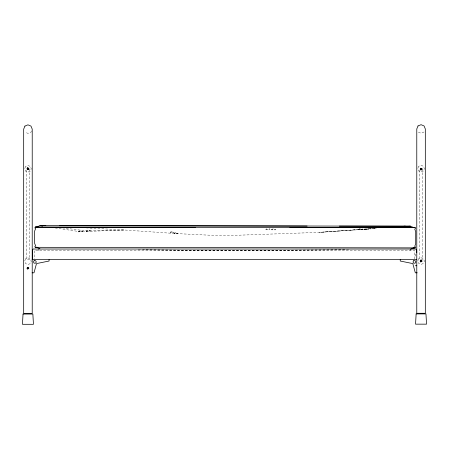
<?xml version="1.0" encoding="UTF-8"?>
<svg xmlns="http://www.w3.org/2000/svg" width="449" height="449" viewBox="0 0 449 449"><rect width="100%" height="100%" fill="white"/><g stroke="black" fill="none" stroke-linecap="round" stroke-linejoin="round"><path stroke-width="0.34" stroke-dasharray="2.25 1.68" d="M31.469 130.928L30.97 132.135L27.95 133.387L24.931 132.135M415.168 256.082L415.892 254.824L415.168 253.573M78.541 231.88L79.316 231.011L80.034 230.909L81.735 230.825L82.638 231.566L78.541 231.88L82.638 231.566M86.219 231.156L86.994 230.286L87.707 230.185L89.413 230.101L90.316 230.842L86.219 231.156L90.316 230.842M358.555 229.579L359.335 228.709L360.047 228.614L361.748 228.53L362.657 229.271L358.555 229.579L362.657 229.271M367.647 228.378L368.55 229.119L364.453 229.428L365.228 228.558L365.941 228.462M170.289 232.487L171.03 231.678L173.129 231.577L174.066 232.475L170.289 232.487L174.066 232.475M271.527 229.849L272.358 229.041L274.294 228.939L275.635 229.849L271.527 229.849L275.635 229.849M269.108 228.474L269.944 229.276L265.836 229.293L267.177 228.395M174.021 233.48L175.132 232.711L177.192 232.84L177.95 233.688L174.021 233.48L175.548 233.592M424.069 131.989L421.05 133.241L418.03 131.989L417.531 130.782M265.836 229.293L269.944 229.276M364.453 229.428L368.55 229.119M374.735 228.451L319.391 232.358L221.89 235.792L175.778 233.564L124.407 229.995L86.169 227.884M374.533 228.406L319.391 232.358L377.643 228.418M344.781 249.756L225.937 250.677L137.119 249.756M348.682 249.756L225.937 250.677L143.371 249.756M176.423 233.575L177.95 233.688M62.282 227.828L86.96 230.999L124.407 229.995L80.023 231.695L54.458 227.834M422.638 168.661L422.638 259.281L419.461 259.281L419.461 168.661M414.82 258.955L414.82 250.677L34.169 250.677L34.169 258.955M410.15 249.021L410.15 250.677M38.839 249.021L38.839 250.677M29.539 168.807L29.539 259.427L26.362 259.427L26.362 168.807M25.593 166.422L24.616 168.779L25.593 171.131L27.95 172.107L30.308 171.131L31.278 168.779L30.308 166.422L27.95 165.445L25.593 166.422M25.593 258.871L24.616 261.228L25.593 263.58L27.95 264.556L30.308 263.58L31.278 261.228L30.308 258.871L27.95 257.894L25.593 258.871M418.692 166.276L417.722 168.628L418.692 170.985L421.05 171.961L423.407 170.985L424.384 168.628L423.407 166.276L421.05 165.299L418.692 166.276M418.692 258.725L417.722 261.082L418.692 263.434L421.05 264.41L423.407 263.434L424.384 261.082L423.407 258.725L421.05 257.748L418.692 258.725M361.692 229.4L360.867 229.467L361.714 229.4"/><path stroke-width="0.67" d="M27.647 267.284L26.974 268.21L27.647 269.131M420.808 168.195L420.135 169.116L420.808 170.042L421.892 169.688L421.892 168.549M420.808 260.19L420.135 261.11L420.808 262.031M410.403 249.296L414.146 247.719L415.112 247.876L415.488 246.95L414.702 246.361L415.701 243.914L415.718 231.583L414.724 229.13L415.516 228.541L415.145 227.621L35.241 227.065L34.865 227.985L35.651 228.575L34.652 231.027L34.635 243.352L35.623 245.805L34.831 246.394L35.207 247.315L37.71 247.32M289.891 227.57L415.145 227.621L413.041 227.626M405.559 226.521L410.442 226.184L414.174 227.772M413.013 247.882L415.112 247.876L35.207 247.315L36.173 247.163L39.91 248.752M416.779 252.546L416.672 249.925L415.774 249.021L33.215 249.021L32.317 249.925L32.317 259.645M32.098 259.645L416.779 259.645M415.319 265.718L416.779 265.718M32.098 272.812L33.989 272.812L36.504 263.591L49.07 261.026L49.07 259.645M417.211 272.812L415.319 272.812L412.811 263.591L400.239 261.026L400.239 259.645M45.809 225.651L39.944 225.645L36.206 227.216L35.241 227.065L36.431 227.065M59.779 225.673L307.127 226.072M339.371 226.122L410.442 226.184L39.944 225.645L42.711 226.06M195.287 227.418L36.206 227.216L37.205 227.216M421.892 260.538L421.892 261.683M28.73 267.638L28.73 268.777M23.039 314.047L22.45 324.301L33.451 324.301L32.861 314.047L23.039 314.047M416.139 313.902L415.55 324.156L426.55 324.156L425.961 313.902L416.139 313.902M24.931 126.096L23.679 129.116L23.679 313.424L32.221 313.424L32.221 129.116L30.97 126.096L27.95 124.844L24.931 126.096M418.03 125.95L416.779 128.97L416.779 313.279L425.321 313.279L425.321 128.97L424.069 125.95L421.05 124.699L418.03 125.95M34.141 260.673L33.422 261.924L34.141 263.176L35.589 263.176L36.313 261.924L35.589 260.673L34.141 260.673M413.72 260.673L412.996 261.924L413.72 263.176L415.168 263.176L415.892 261.924L415.168 260.673L413.72 260.673M27.647 167.87L26.974 168.796L27.647 169.716L28.73 169.363L28.73 168.223L27.647 167.87M27.686 168.055L27.153 168.796L27.686 169.531L28.556 169.251L28.556 168.336L27.686 168.055M27.686 267.469L27.153 268.21L27.686 268.945L28.556 268.665L28.556 267.75L27.686 267.469M420.848 168.381L420.315 169.116L420.848 169.857L421.718 169.57L421.718 168.661L420.848 168.381M420.848 260.369L420.315 261.11L420.848 261.851L421.718 261.565L421.718 260.656L420.848 260.369M405.245 226.206L401.086 226.509L405.245 226.206"/></g></svg>
